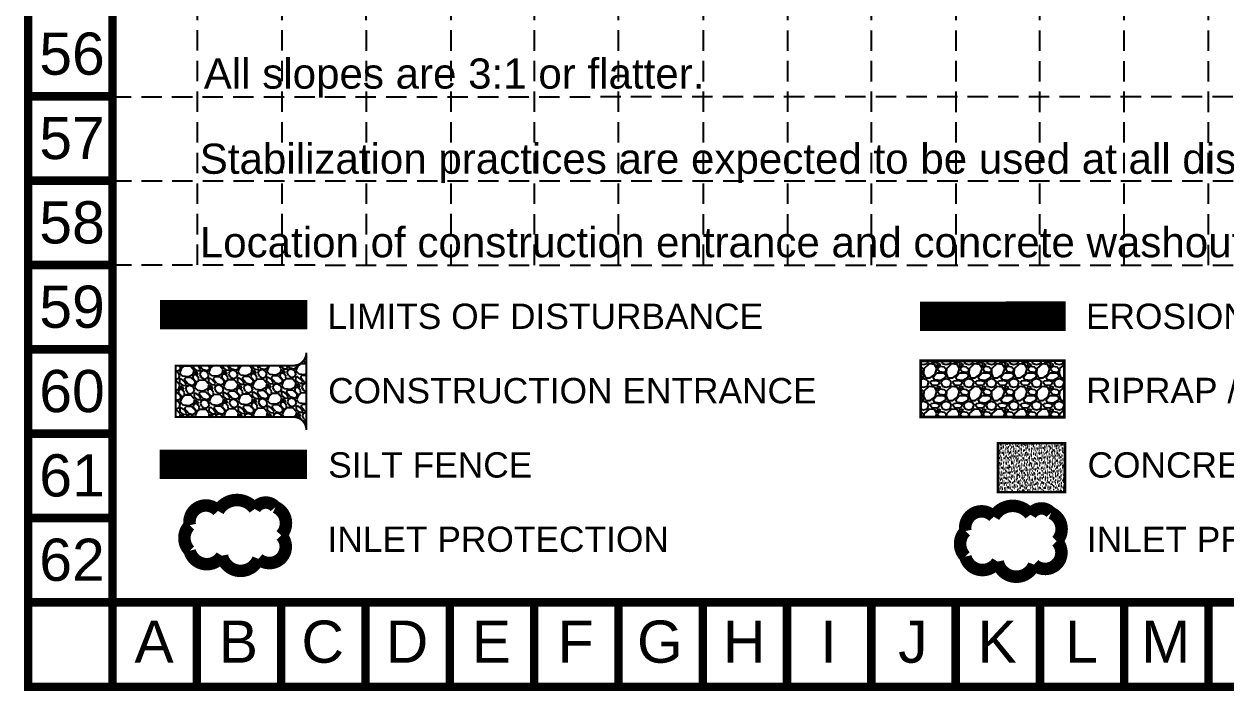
# Model space of a CAD drawing. Header units: inches. Extents: x -105549 to 5741, y -35602 to 5776.
# Drawn here: x 4188 to 4740, y 3293 to 3599 of the extents above; entities that cross this region are included whole.
import ezdxf
from ezdxf.enums import TextEntityAlignment as Align

# ---------------------------------------------------------------- set-up
doc = ezdxf.new("R2010")
doc.units = ezdxf.units.IN
doc.header["$LTSCALE"] = 30
doc.header["$MEASUREMENT"] = 0
doc.linetypes.add('ACAD_ISO02W100', pattern=[15, 12, -3])
doc.linetypes.add('HIDDEN', pattern=[0.375, 0.25, -0.125])
for name, color, linetype in [('BASE', 7, 'Continuous'), ('GRID', 254, 'HIDDEN'), ('LEGEND', 7, 'Continuous')]:
    doc.layers.add(name, color=color, linetype=linetype)
doc.styles.add("L200'", font='ARIAL.TTF', dxfattribs={"height": 0.001969})
doc.styles.get("Standard").update_dxf_attribs({"font": 'ARIAL.TTF'})

# ---------------------------------------------------------------- blocks, each defined once
blk = doc.blocks.new('washout')
at = {"layer": 'BASE'}
h = blk.add_hatch(dxfattribs=at)
h.set_pattern_fill('AR-SAND', color=30, scale=1.29438, style=0)
h.set_pattern_definition([(37.5, (1095.3101, -97.0785), (-0.0815373, 2.494042), [0, -1.9674576, 0, -2.200446, 0, -2.1033675]), (7.5, (1095.31, -97.0785), (2.290764, 3.652929), [0, -1.0613916, 0, -1.7733006, 0, -0.6795495]), (327.5, (1093.718, -97.0785), (4.030883, 0.007325), [0, -0.64719, 0, -2.329884, 0, -3.041793]), (317.5, (1093.718, -97.0785), (3.89107, 1.136046), [0, -0.323595, 0, -1.5273684, 0, -1.747413])])
h.paths.add_polyline_path([(44.31, 0), (44.31, 32.36), (0, 32.36), (0, 0)])
at = {"layer": 'BASE', "color": 30, "linetype": 'ACAD_ISO02W100', "const_width": 1.62}
blk.add_lwpolyline([(0, 0), (44.31, 0), (44.31, 32.36), (0, 32.36)], close=True, dxfattribs=at)

msp = doc.modelspace()

# ---------------------------------------------------------------- hatches: boundary and pattern name
at = {"layer": 'LEGEND'}
h = msp.add_hatch(dxfattribs=at)
h.set_pattern_fill('GRAVEL', color=4, scale=9.445216, angle=-43.9343, style=0)
h.set_pattern_definition([(184.078545, (-8944.48604, -2283.4894), (-113.39533076, -8.7894349), [1.2707216, -125.8016646]), (141.0354448, (-8945.75354, -2283.5798), (88.175477687, -71.838996428), [2.180598, -215.879151]), (88.576145, (-8947.44903, -2282.20856), (-4.069055287, -140.354262448), [1.537568, -152.219405]), (223.339445, (-8951.7401, -2281.3532), (137.869776555, 129.483512934), [1.9857433, -196.5885534]), (248.899445, (-8953.18433, -2282.71605), (44.631462977, 114.389159526), [1.9471785, -192.7709387]), (313.339445, (-8953.88533, -2284.53267), (-129.483512934, 137.869776555), [1.9857433, -196.5885534]), (353.7599448, (-8952.52248, -2285.9769), (-153.957939632, 17.17584447), [2.626044, -259.978147]), (28.3210448, (-8949.912, -2286.26233), (191.787710787, 103.766689662), [2.479256, -245.446418]), (77.495345, (-8947.7295, -2285.08615), (30.779330804, 140.851176991), [1.9924683, -197.254583]), (131.302145, (-8947.2981, -2283.14094), (68.266949538, -78.88916941), [2.27471, -111.460757]), (178.4631448, (-8948.79946, -2281.4321), (-153.709504402, 3.820591086), [2.9416937, -291.2278903]), (94.879845, (-8945.0718, -2287.9091), (-8.292559326, 86.684851), [1.004036, -99.399981]), (127.534945, (-8945.1572, -2286.90867), (75.317114499, -98.797903256), [1.910172, -189.107498]), (181.065745, (-8946.321, -2285.394), (-6.5534, -6.8018462), [1.335752, -12.0217955]), (159.264345, (-8946.0107, -2284.119), (47.11602329, -19.16329034), [0.719329, -71.213293]), (247.867145, (-8946.6834, -2283.8643), (12.8583519, 26.95893156), [1.017278, -49.846769]), (347.029545, (-8947.0667, -2284.8066), (33.51233099, -6.05647551), [1.652242, -53.4223596]), (117.630845, (-8945.4566, -2285.1775), (7.0503038, -19.9086319), [1.194735, -28.673664]), (332.455245, (-8950.6285, -2280.06333), (87.678602168, -45.128510374), [1.673692, -165.695962]), (26.411945, (-8949.1445, -2280.8373), (-99.294734876, -48.606739647), [1.404135, -139.009099]), (249.264345, (-8944.146, -2283.8171), (19.16329034, 47.11602329), [1.438648, -70.493974]), (299.676245, (-8944.6553, -2285.16256), (-48.358310447, 85.939476014), [1.673692, -165.695962]), (295.509745, (-8954.6916, -2284.2805), (-20.9024637, 46.37066252), [1.6139985, -79.085966]), (250.840845, (-8953.9965, -2285.7371), (38.07823154, 107.58724697), [1.352347, -133.8825664]), (22.867145, (-8950.6313, -2290.6845), (46.37068491, 20.9024144), [1.438648, -70.493974]), (333.419745, (-8949.30574, -2290.1254), (-114.63754298, 57.986846508), [1.583311, -156.747366]), (25.509745, (-8953.9642, -2287.4733), (-46.37066252, -20.9024637), [0.806999, -79.892965]), (57.375645, (-8951.0394, -2290.2913), (19.41176841, 33.76076402), [0.4816116, -47.679725]), (122.029545, (-8950.7798, -2289.8856), (13.85215097, -26.46202814), [1.9471785, -36.996439]), (142.074745, (-8951.8125, -2288.23487), (74.571833066, -58.732137661), [1.8045085, -178.64609]), (259.755845, (-8947.6565, -2285.4188), (6.30493965, 20.1570919), [1.362208, -32.6930004]), (309.2229448, (-8947.89877, -2286.75928), (102.524497815, -125.011502451), [2.378249, -235.4462197]), (17.011145, (-8946.3949, -2288.6017), (-73.0811644, -21.39931987), [0.9724417, -96.2720087]), (46.065745, (-8945.465, -2288.317), (-0.248446, 13.355242), [0.566713, -8.878503]), (76.322145, (-8951.7519, -2287.89975), (-18.666459482, -73.826483658), [1.312167, -129.904969]), (4.078545, (-8951.44164, -2286.6248), (113.39533076, 8.7894349), [2.541443, -124.530943]), (316.065745, (-8948.907, -2286.444), (13.355242, 0.248446), [2.455756, -6.98946]), (281.370545, (-8947.13815, -2288.1479), (-22.144560732, 113.146908673), [1.493421, -147.848556]), (210.120345, (-8946.8437, -2289.612), (-33.01543573, -20.65398025), [1.3752424, -67.38697]), (163.7117448, (-8948.03326, -2290.30214), (-194.769039388, 56.4960384), [2.23913, -221.674254]), (131.4918448, (-8950.18252, -2289.67413), (-81.870613749, 91.995984855), [2.368851, -234.51597])])
edge = h.paths.add_edge_path()
edge.add_line((4317.7, 3412.73), (4317.7, 3448.15))
edge.add_arc((4311.8, 3448.15), 5.9, -89.9609, 0, ccw=False)
edge.add_line((4311.8, 3442.25), (4257.69, 3442.24))
edge.add_line((4257.69, 3442.24), (4257.69, 3418.61))
edge.add_line((4257.69, 3418.61), (4311.79, 3418.63))
edge.add_arc((4311.8, 3412.73), 5.9, 0, 90.0391, ccw=False)
at = {"layer": 'LEGEND', "linetype": 'ACAD_ISO02W100'}
h = msp.add_hatch(dxfattribs=at)
h.set_pattern_fill('GRAVEL', color=240, scale=10.38104, style=0)
h.set_pattern_definition([(228.0128, (3861.3048, 2894.3999), (-83.0482977, -93.42936947), [1.39662, -138.26598]), (184.9697, (3860.37052, 2893.3618), (124.57248497, 10.38094926), [2.39665, -237.26826]), (132.5104, (3857.9829, 2893.1542), (103.8102987, -114.1915246), [1.68991, -167.301165]), (267.2737, (3853.9343, 2890.5589), (10.38099816, 207.62079315), [2.18249, -216.06637]), (292.8337, (3853.83047, 2888.3789), (-51.90530035, 124.5724368), [2.1401, -211.87051]), (357.2737, (3854.66095, 2886.4065), (-207.62079315, 10.38099816), [2.18249, -216.06637]), (37.6942, (3856.84097, 2886.3027), (-134.95358982, -103.81029544), [2.88623, -285.736545]), (72.2553, (3859.1248, 2888.06747), (72.66738826, 228.38282998), [2.7249, -269.765025]), (121.4296, (3859.9553, 2890.66273), (-83.04840152, 134.95346203), [2.18988, -216.79839]), (175.2364, (3858.8134, 2892.5313), (114.1914444, -10.3809516), [2.50009, -122.50419]), (222.3974, (3856.32192, 2892.73894), (-124.57255037, -114.19135235), [3.23315, -320.08248]), (138.8141, (3864.2115, 2890.4551), (-72.6673071, 62.2862091), [1.10351, -109.24844]), (171.4692, (3863.38103, 2891.1818), (134.95349575, -20.76216112), [2.09943, -207.8441]), (225, (3861.305, 2891.493), (-1e-15, -10.38104), [1.4681, -13.2129]), (203.1986, (3860.5781, 2892.739), (51.9051947, 20.7620928), [0.7906, -78.26904]), (291.8014, (3859.8515, 2892.4275), (-10.3810386, 31.1431213), [1.11807, -54.78554]), (30.9638, (3860.2667, 2891.3894), (31.143098, 20.7621048), [1.81594, -58.7154]), (161.5651, (3861.824, 2892.3237), (20.762084, -10.381023), [1.31311, -31.51462]), (16.3895, (3853.83047, 2892.4275), (103.81041787, 31.14304283), [1.83952, -182.11297]), (70.3462, (3855.59525, 2892.94656), (-41.5241087, -114.1914567), [1.54326, -152.78199]), (293.1986, (3861.8239, 2894.3999), (-20.7620928, 51.9051947), [1.58119, -77.47845]), (343.6105, (3862.44673, 2892.94656), (-103.81041787, 31.14304283), [1.83952, -182.11297]), (339.444, (3853.8305, 2885.9913), (-51.9052167, 20.7620374), [1.77391, -86.92173]), (294.7751, (3855.4914, 2885.3684), (-51.90511644, 114.19147007), [1.48634, -147.14753]), (66.8014, (3861.9277, 2884.0189), (20.7620928, 51.9051947), [1.58119, -77.47845]), (17.354, (3862.55054, 2885.4722), (-134.95353452, -41.52410095), [1.74018, -172.27775]), (69.444, (3856.841, 2884.0189), (-20.7620374, -51.9052167), [0.88696, -87.80869]), (101.3099, (3861.3048, 2884.0189), (-10.381015, 41.524166), [0.52933, -52.40379]), (165.9638, (3861.201, 2884.538), (31.143124, -10.3810193), [2.1401, -40.66201]), (186.009, (3859.1248, 2885.05697), (103.81039246, 10.38103242), [1.9833, -196.34618]), (303.6901, (3860.2667, 2890.455), (-10.381053, 20.762074), [1.49717, -35.93219]), (353.1572, (3861.0972, 2889.2094), (176.477665, -20.76216204), [2.61388, -258.77402]), (60.9454, (3863.6925, 2888.898), (-41.5241583, -72.6672805), [1.06879, -105.81055]), (90, (3864.212, 2889.832), (-10.38104, 10.38104), [0.62286, -9.75818]), (120.2564, (3858.9172, 2885.3684), (41.52410494, -72.667302), [1.44218, -142.77583]), (48.0128, (3858.1905, 2886.6141), (83.0482977, 93.42936947), [2.79325, -136.869355]), (0, (3860.059, 2888.69), (10.38104, 10.38104), [2.69907, -7.68197]), (325.3048, (3862.75816, 2888.6903), (-103.81033545, 72.6673659), [1.64139, -162.49726]), (254.0546, (3864.1077, 2887.756), (-10.3810384, -41.5241593), [1.5115, -74.06361]), (207.646, (3863.69246, 2886.3027), (-197.23970706, -103.81047512), [2.46098, -243.63754]), (175.4261, (3861.51244, 2885.16078), (-134.95351936, 10.38098554), [2.60355, -257.7516])])
h.paths.add_polyline_path([(4599.95, 3418.67), (4666.01, 3418.55), (4666.01, 3444.5), (4599.95, 3444.4)])

# ---------------------------------------------------------------- linework, layer by layer
at = {"layer": 'BASE', "const_width": 3.87}
for points in [[(5739.54, 3294.75), (5739.54, 5774.15), (4189.91, 5774.15), (4189.91, 3294.75)], [(5700.8, 3333.49), (5700.8, 5735.41), (4228.65, 5735.41), (4228.65, 3333.49)]]:
    msp.add_lwpolyline(points, close=True, dxfattribs=at)
for points in [[(4228.65, 3565.93), (4189.91, 3565.93)], [(4228.65, 3527.19), (4189.91, 3527.19)], [(4228.65, 3488.45), (4189.91, 3488.45)], [(4228.65, 3449.71), (4189.91, 3449.71)], [(4228.65, 3410.97), (4189.91, 3410.97)], [(4228.65, 3372.23), (4189.91, 3372.23)], [(4228.65, 3333.49), (4189.91, 3333.49)], [(4228.65, 3333.49), (4228.65, 3294.75)], [(4267.39, 3333.49), (4267.39, 3294.75)], [(4306.13, 3333.49), (4306.13, 3294.75)], [(4344.87, 3333.49), (4344.87, 3294.75)], [(4383.61, 3333.49), (4383.61, 3294.75)], [(4422.36, 3333.49), (4422.36, 3294.75)], [(4461.1, 3333.49), (4461.1, 3294.75)], [(4499.84, 3333.49), (4499.84, 3294.75)], [(4538.58, 3333.49), (4538.58, 3294.75)], [(4577.32, 3333.49), (4577.32, 3294.75)], [(4616.06, 3333.49), (4577.32, 3333.49)], [(4616.06, 3333.49), (4616.06, 3294.75)], [(4654.8, 3333.49), (4654.8, 3294.75)], [(4693.54, 3333.49), (4693.54, 3294.75)], [(4732.28, 3333.49), (4732.28, 3294.75)]]:
    msp.add_lwpolyline(points, dxfattribs=at)
at = {"layer": 'GRID', "color": 253, "linetype": 'HIDDEN', "ltscale": 1.25}
for p, q in [((4267.75, 3488.45), (4267.54, 5733.95)), ((4306.65, 3488.45), (4306.17, 5733.94)), ((4345.28, 3488.44), (4344.92, 5733.84)), ((4384.22, 3488.44), (4383.61, 5733.78)), ((4422.61, 3488.43), (4422.45, 5734.07)), ((4461.11, 3488.42), (4461.23, 5734)), ((4500.15, 3488.42), (4499.94, 5733.86)), ((4539.02, 3488.41), (4538.63, 5733.89)), ((4577.46, 3488.41), (4577.46, 5733.87)), ((4616.3, 3488.4), (4616.26, 5733.86)), ((4654.8, 3488.39), (4654.88, 5733.86)), ((4693.56, 3488.39), (4693.79, 5733.8)), ((4732.28, 3488.38), (4732.28, 5735.41)), ((4227.81, 3565.72), (5699.2, 3565.98)), ((4227.94, 3527.07), (5699.34, 3526.96)), ((4227.94, 3488.46), (5699.29, 3488.23))]:
    msp.add_line(p, q, dxfattribs=at)
at = {"layer": 'LEGEND', "color": 1, "linetype": 'HIDDEN', "ltscale": 2.5, "const_width": 13.49}
msp.add_lwpolyline([(4250.39, 3465.62), (4318.08, 3465.62)], dxfattribs=at)
at = {"layer": 'LEGEND', "color": 84, "const_width": 13.49}
msp.add_lwpolyline([(4599.61, 3464.93), (4666.67, 3464.94)], dxfattribs=at)
at = {"layer": 'LEGEND', "color": 4, "const_width": 0.945}
msp.add_lwpolyline([(4317.7, 3412.73), (4317.7, 3448.15, -0.414014), (4311.8, 3442.25), (4257.69, 3442.24), (4257.69, 3418.61), (4311.79, 3418.63, -0.414413)], format="xyb", close=True, dxfattribs=at)
at = {"layer": 'LEGEND', "color": 240, "linetype": 'ACAD_ISO02W100', "const_width": 1.3}
msp.add_lwpolyline([(4599.95, 3418.67), (4666.01, 3418.55), (4666.01, 3444.5), (4599.95, 3444.4)], close=True, dxfattribs=at)
at = {"layer": 'LEGEND', "color": 200, "const_width": 13.49}
msp.add_lwpolyline([(4250.28, 3396.94), (4317.97, 3396.94)], dxfattribs=at)
at = {"layer": 'LEGEND', "color": 170, "ltscale": 100, "const_width": 5.74}
msp.add_lwpolyline([(4277.14, 3375.49, 0.520567), (4277.14, 3375.49, 0.765195), (4264.16, 3368.95, 0.417879), (4264.08, 3357.19, 0.6649), (4278.92, 3354.92, 0.744833), (4295.66, 3353.52, 0.975642), (4306.09, 3364.29, 0.520567), (4303.49, 3377.27, 0.520567), (4293.97, 3376.4, 0.540264), (4277.14, 3375.49)], format="xyb", close=True, dxfattribs=at)
at = {"layer": 'LEGEND', "color": 2, "ltscale": 100, "const_width": 5.74}
msp.add_lwpolyline([(4633.58, 3372.8, 0.520567), (4633.58, 3372.8, 0.765195), (4620.59, 3366.26, 0.417879), (4620.51, 3354.5, 0.6649), (4635.35, 3352.23, 0.744833), (4652.09, 3350.83, 0.975642), (4662.52, 3361.6, 0.520567), (4659.92, 3374.58, 0.520567), (4650.4, 3373.71, 0.540264), (4633.58, 3372.8)], format="xyb", close=True, dxfattribs=at)

# ---------------------------------------------------------------- block references
at = {"layer": 'LEGEND', "xscale": 0.6941571113729879, "yscale": 0.6941571113729879, "zscale": 0.6941571113731542}
msp.add_blockref('washout', (4635.54, 3384.15), dxfattribs=at)

# ---------------------------------------------------------------- texts
at = {"layer": 'BASE'}
for s, p in [('56', (4210.03, 3585.52)), ('57', (4210.03, 3546.77)), ('58', (4210.03, 3508.03)), ('59', (4210.03, 3469.29)), ('60', (4210.03, 3430.55)), ('61', (4210.03, 3391.81)), ('62', (4210.03, 3353.07)), ('A', (4247.73, 3315.46)), ('B', (4286.47, 3315.46)), ('C', (4325.21, 3315.46)), ('D', (4363.95, 3315.46)), ('E', (4402.69, 3315.46)), ('F', (4441.43, 3315.46)), ('G', (4480.17, 3315.46)), ('H', (4518.92, 3315.46)), ('I', (4557.66, 3315.46)), ('J', (4596.4, 3315.46)), ('K', (4635.14, 3315.46)), ('L', (4673.88, 3315.46)), ('M', (4712.62, 3315.46))]:
    msp.add_text(s, height=19.37, dxfattribs=at).set_placement(p, align=Align.MIDDLE_CENTER)
at = {"layer": 'BASE', "color": 7, "style": "L200'"}
for s, height, p in [('All slopes are 3:1 or flatter.', 13.8453, (4270.58, 3569.46)), ('Stabilization practices are expected to be used at all disturbed areas.', 13.8453, (4268.72, 3530.34)), ('Location of construction entrance and concrete washout will be determined in the field and will be reflected on this Site Map.', 13.84534, (4268.74, 3492))]:
    msp.add_text(s, height=height, dxfattribs=at).set_placement(p)
at = {"layer": 'LEGEND', "style": "L200'"}
for s, height, p in [('LIMITS OF DISTURBANCE', 11.6166, (4327.45, 3459.09)), ('EROSION BLANKET / SILT FENCE', 11.6166, (4675.94, 3459.08)), ('CONSTRUCTION ENTRANCE', 11.6166, (4327.69, 3424.92)), ('RIPRAP / ROCK DAM', 11.6166, (4675.99, 3425.02)), ('SILT FENCE', 11.617, (4327.76, 3390.81)), ('CONCRETE WASHOUT', 11.6166, (4676.67, 3390.8)), ('INLET PROTECTION', 11.6166, (4327.4, 3356.7)), ('INLET PROTECTION - SANDBAGS ONLY', 11.6166, (4676.37, 3356.58))]:
    msp.add_text(s, height=height, dxfattribs=at).set_placement(p)

doc.saveas('drawing.dxf')
